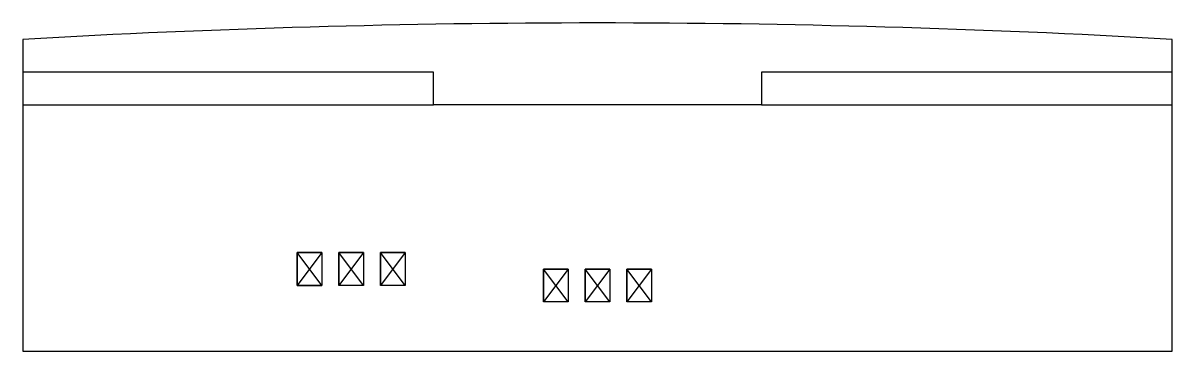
# Model space of a CAD drawing. Header units: millimetres. Extents: x 73.5 to 143.5, y 226.9 to 246.9.
import ezdxf

# ---------------------------------------------------------------- set-up
doc = ezdxf.new("R2010")
doc.units = ezdxf.units.MM
doc.header["$PDSIZE"] = -1
doc.linetypes.add('CENTERX2', pattern=[20.32, 12.7, -2.54, 2.54, -2.54])

msp = doc.modelspace()

# ---------------------------------------------------------------- linework, layer by layer
at = {"color": 7, "linetype": 'Continuous', "lineweight": 25}
for p, q in [((73.502, 245.93), (73.502, 243.93)), ((143.502, 243.93), (143.502, 245.93)), ((73.502, 243.93), (73.502, 241.93)), ((98.502, 243.93), (73.502, 243.93)), ((98.502, 241.93), (98.502, 243.93)), ((118.502, 243.93), (118.502, 241.93)), ((143.502, 243.93), (118.502, 243.93)), ((143.502, 241.93), (143.502, 243.93)), ((73.502, 241.93), (98.502, 241.93)), ((73.502, 241.93), (73.502, 226.93)), ((118.502, 241.93), (98.502, 241.93)), ((118.502, 241.93), (143.502, 241.93)), ((143.502, 226.93), (143.502, 241.93)), ((90.212, 230.93), (90.212, 232.93)), ((90.212, 232.93), (91.712, 232.93)), ((91.712, 232.93), (91.712, 230.93)), ((92.752, 232.93), (94.252, 232.93)), ((92.752, 230.93), (92.752, 232.93)), ((94.252, 232.93), (94.252, 230.93)), ((95.292, 230.93), (95.292, 232.93)), ((95.292, 232.93), (96.792, 232.93)), ((96.792, 232.93), (96.792, 230.93)), ((105.212, 229.93), (105.212, 231.93)), ((105.212, 231.93), (106.712, 231.93)), ((106.712, 231.93), (106.712, 229.93)), ((107.752, 229.93), (107.752, 231.93)), ((107.752, 231.93), (109.252, 231.93)), ((109.252, 231.93), (109.252, 229.93)), ((110.292, 229.93), (110.292, 231.93)), ((110.292, 231.93), (111.792, 231.93)), ((111.792, 231.93), (111.792, 229.93)), ((91.712, 230.93), (90.212, 230.93)), ((94.252, 230.93), (92.752, 230.93)), ((96.792, 230.93), (95.292, 230.93)), ((106.712, 229.93), (105.212, 229.93)), ((109.252, 229.93), (107.752, 229.93)), ((111.792, 229.93), (110.292, 229.93)), ((73.502, 226.93), (143.502, 226.93))]:
    msp.add_line(p, q, dxfattribs=at)
at = {"color": 7, "linetype": 'Continuous'}
for p, q in [((91.712, 232.93), (90.212, 232.93)), ((90.212, 232.93), (90.212, 230.93)), ((91.712, 232.93), (91.712, 230.93)), ((94.252, 232.93), (92.752, 232.93)), ((92.752, 232.93), (92.752, 230.93)), ((94.252, 232.93), (94.252, 230.93)), ((96.792, 232.93), (95.292, 232.93)), ((95.292, 232.93), (95.292, 230.93)), ((96.792, 232.93), (96.792, 230.93)), ((106.712, 231.93), (105.212, 231.93)), ((105.212, 231.93), (105.212, 229.93)), ((106.712, 231.93), (106.712, 229.93)), ((109.252, 231.93), (107.752, 231.93)), ((107.752, 231.93), (107.752, 229.93)), ((109.252, 231.93), (109.252, 229.93)), ((111.792, 231.93), (110.292, 231.93)), ((110.292, 231.93), (110.292, 229.93)), ((111.792, 231.93), (111.792, 229.93)), ((90.212, 230.93), (91.712, 230.93)), ((94.252, 230.93), (92.752, 230.93)), ((96.792, 230.93), (95.292, 230.93)), ((106.712, 229.93), (105.212, 229.93)), ((109.252, 229.93), (107.752, 229.93)), ((111.792, 229.93), (110.292, 229.93))]:
    msp.add_line(p, q, dxfattribs=at)
at = {"color": 7, "linetype": 'CENTERX2'}
for p, q in [((91.712, 232.93), (90.212, 230.93)), ((91.712, 230.93), (90.212, 232.93)), ((94.252, 232.93), (92.752, 230.93)), ((94.252, 230.93), (92.752, 232.93)), ((96.792, 232.93), (95.292, 230.93)), ((96.792, 230.93), (95.292, 232.93)), ((106.712, 231.93), (105.212, 229.93)), ((106.712, 229.93), (105.212, 231.93)), ((109.252, 231.93), (107.752, 229.93)), ((109.252, 229.93), (107.752, 231.93)), ((111.792, 231.93), (110.292, 229.93)), ((111.792, 229.93), (110.292, 231.93))]:
    msp.add_line(p, q, dxfattribs=at)
at = {"color": 7, "linetype": 'Continuous', "lineweight": 25}
msp.add_arc((108.502, -366.07), 613, 86.726846, 93.273154, dxfattribs=at)
at = {"color": 7, "linetype": 'Continuous'}
for p in [(90.962, 231.93), (93.502, 231.93), (96.042, 231.93), (105.962, 230.93), (108.502, 230.93)]:
    msp.add_point(p, dxfattribs=at)

doc.saveas('drawing.dxf')
